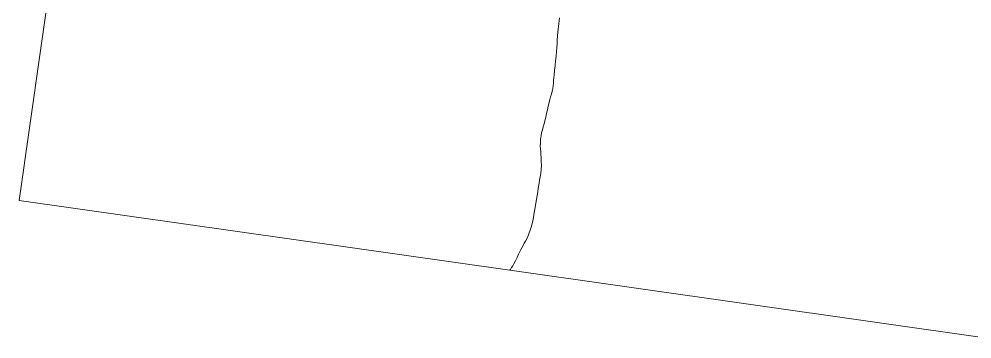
# Model space of a CAD drawing. Header units: metres. Extents: x 277863 to 282129, y 6130772 to 6135401.
# Drawn here: x 280298.5 to 280741, y 6132229.5 to 6132378.1 of the extents above; entities that cross this region are included whole.
import ezdxf

# ---------------------------------------------------------------- set-up
doc = ezdxf.new("R2010")
doc.units = ezdxf.units.M
doc.layers.add('Cadastre Land Parcels_SP_EXT', color=9, linetype='Continuous', lineweight=5)

msp = doc.modelspace()

# ---------------------------------------------------------------- linework, layer by layer
at = {"layer": 'Cadastre Land Parcels_SP_EXT', "linetype": 'Continuous'}
for points in [[(280313.22, 6132397.41), (280298.46, 6132293.82), (280526.39, 6132261.35), (280526.65, 6132261.76), (280527.18, 6132262.61), (280527.7, 6132263.47), (280528.2, 6132264.33), (280529, 6132265.8), (280529.74, 6132267.31), (280530.45, 6132268.83), (280531.17, 6132270.34), (280531.93, 6132271.84), (280532.5, 6132272.88), (280533.1, 6132273.9), (280533.69, 6132274.93), (280534.25, 6132275.96), (280534.76, 6132277.03), (280535.1, 6132277.88), (280535.41, 6132278.73), (280535.7, 6132279.6), (280535.97, 6132280.48), (280536.24, 6132281.35), (280536.84, 6132283.6), (280537.33, 6132285.88), (280537.75, 6132288.19), (280538.14, 6132290.5), (280538.8, 6132294.45), (280539.06, 6132296.09), (280539.31, 6132297.73), (280539.56, 6132299.37), (280539.83, 6132301.01), (280539.96, 6132301.76), (280540.22, 6132303.26), (280540.35, 6132304.01), (280540.47, 6132304.77), (280540.59, 6132305.51), (280540.7, 6132306.25), (280540.81, 6132306.99), (280540.91, 6132307.74), (280540.98, 6132308.48), (280541.02, 6132309.53), (280541.01, 6132310.58), (280540.97, 6132311.63), (280540.92, 6132312.69), (280540.87, 6132313.74), (280540.8, 6132315.07), (280540.7, 6132316.39), (280540.6, 6132317.72), (280540.54, 6132319.04), (280540.55, 6132320.36), (280540.58, 6132321.07), (280540.63, 6132321.77), (280540.69, 6132322.47), (280540.77, 6132323.18), (280540.87, 6132323.88), (280541.13, 6132325.26), (280541.49, 6132326.63), (280541.89, 6132328), (280542.3, 6132329.36), (280542.68, 6132330.73), (280543.09, 6132332.45), (280543.48, 6132334.18), (280543.86, 6132335.9), (280544.25, 6132337.63), (280544.65, 6132339.35), (280544.98, 6132340.64), (280545.34, 6132341.93), (280545.69, 6132343.22), (280546.01, 6132344.51), (280546.28, 6132345.81), (280546.46, 6132347.05), (280546.6, 6132348.3), (280546.71, 6132349.56), (280546.81, 6132350.81), (280546.93, 6132352.06), (280547.17, 6132354.25), (280547.41, 6132356.44), (280547.65, 6132358.62), (280547.88, 6132360.81), (280548.08, 6132363), (280548.21, 6132364.79), (280548.31, 6132366.59), (280548.41, 6132368.39), (280548.52, 6132370.19), (280548.68, 6132371.98), (280548.83, 6132373.31), (280549, 6132374.64), (280549.18, 6132375.96), (280549.36, 6132377.29), (280549.52, 6132378.62)], [(280549.52, 6132378.62), (280549.36, 6132377.29), (280549.18, 6132375.96), (280549, 6132374.64), (280548.83, 6132373.31), (280548.68, 6132371.98), (280548.52, 6132370.18), (280548.41, 6132368.39), (280548.31, 6132366.59), (280548.21, 6132364.79), (280548.08, 6132363), (280547.88, 6132360.81), (280547.65, 6132358.62), (280547.41, 6132356.44), (280547.17, 6132354.25), (280546.93, 6132352.06), (280546.82, 6132350.81), (280546.71, 6132349.55), (280546.6, 6132348.3), (280546.46, 6132347.05), (280546.28, 6132345.81), (280546.01, 6132344.51), (280545.69, 6132343.22), (280545.34, 6132341.93), (280544.98, 6132340.64), (280544.65, 6132339.35), (280544.25, 6132337.63), (280543.86, 6132335.9), (280543.48, 6132334.18), (280543.09, 6132332.45), (280542.68, 6132330.73), (280542.31, 6132329.36), (280541.89, 6132328), (280541.49, 6132326.63), (280541.13, 6132325.26), (280540.87, 6132323.88), (280540.77, 6132323.18), (280540.69, 6132322.47), (280540.63, 6132321.77), (280540.58, 6132321.07), (280540.55, 6132320.36), (280540.54, 6132319.04), (280540.6, 6132317.72), (280540.7, 6132316.39), (280540.8, 6132315.07), (280540.87, 6132313.74), (280540.92, 6132312.69), (280540.97, 6132311.64), (280541.01, 6132310.58), (280541.02, 6132309.53), (280540.98, 6132308.48), (280540.91, 6132307.74), (280540.82, 6132306.99), (280540.7, 6132306.25), (280540.59, 6132305.51), (280540.47, 6132304.77), (280540.35, 6132304.01), (280540.22, 6132303.26), (280539.96, 6132301.76), (280539.83, 6132301.01), (280539.56, 6132299.37), (280539.31, 6132297.73), (280539.06, 6132296.09), (280538.8, 6132294.45), (280538.14, 6132290.5), (280537.75, 6132288.19), (280537.33, 6132285.88), (280536.84, 6132283.6), (280536.24, 6132281.35), (280535.98, 6132280.48), (280535.7, 6132279.6), (280535.41, 6132278.73), (280535.1, 6132277.88), (280534.76, 6132277.03), (280534.25, 6132275.96), (280533.69, 6132274.93), (280533.1, 6132273.9), (280532.5, 6132272.88), (280531.93, 6132271.84), (280531.17, 6132270.34), (280530.45, 6132268.83), (280529.74, 6132267.31), (280529, 6132265.8), (280528.2, 6132264.33), (280527.7, 6132263.47), (280527.18, 6132262.61), (280526.65, 6132261.76), (280526.39, 6132261.35), (280750.16, 6132229.47)]]:
    msp.add_lwpolyline(points, dxfattribs=at)

doc.saveas('drawing.dxf')
